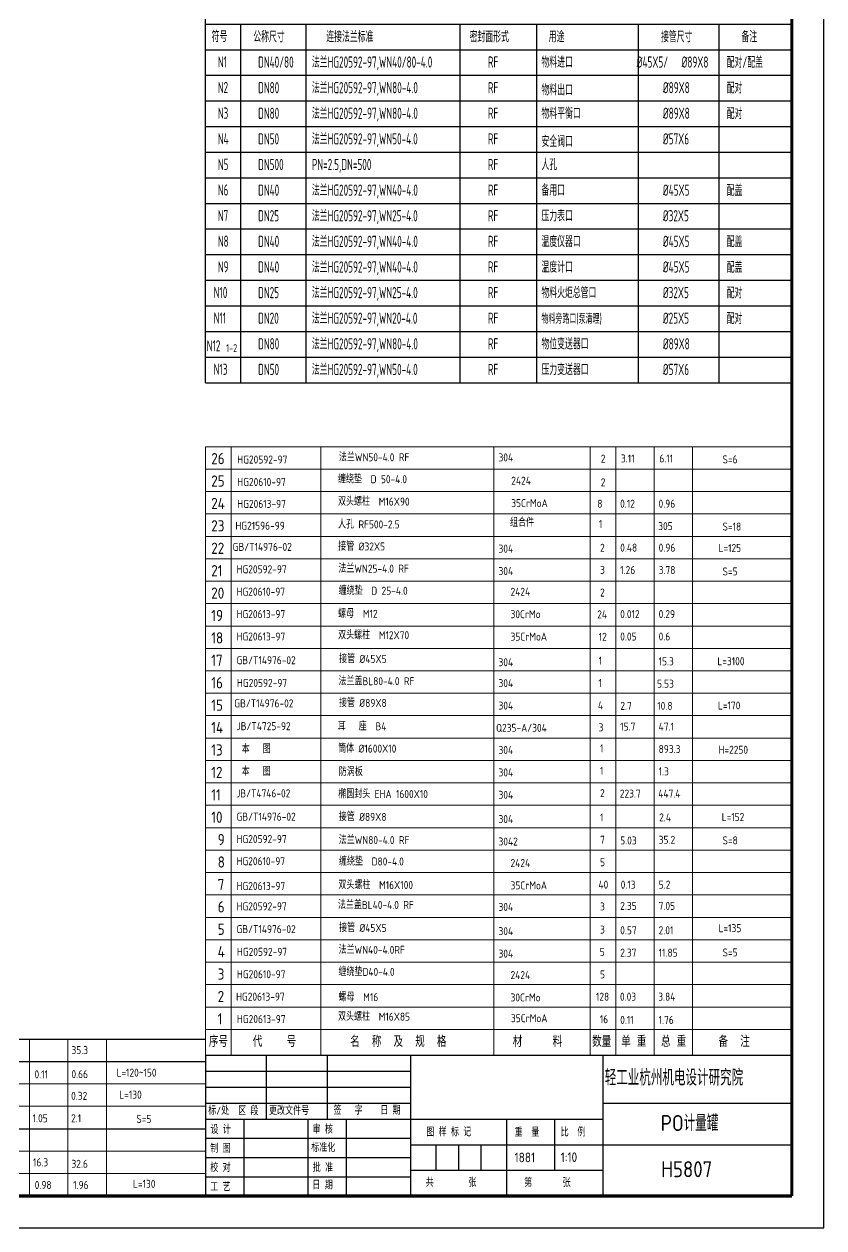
# Model space of a CAD drawing. Extents: x -7150 to 1260, y 1490 to 7430.
# Drawn here: x -1237 to 1260, y 1490 to 5250 of the extents above; entities that cross this region are included whole.
import ezdxf

# ---------------------------------------------------------------- set-up
doc = ezdxf.new("R2010")
doc.units = 0
doc.header["$MEASUREMENT"] = 0
doc.layers.get('0').update_dxf_attribs({"linetype": 'CONTINUOUS'})
for name, color, linetype in [('LAYER1', 3, 'CONTINUOUS'), ('文字', 6, 'CONTINUOUS'), ('细实线', 3, 'CONTINUOUS')]:
    doc.layers.add(name, color=color, linetype=linetype)
doc.styles.add('J_BigFont', font='gbenor.shx', dxfattribs={"bigfont": 'gbcbig.shx'})

msp = doc.modelspace()

# ---------------------------------------------------------------- linework, layer by layer
for p, q in [((-669.821, 5249.573), (-669.821, 7329.573)), ((-669.821, 4129.573), (-669.821, 5249.573)), ((-669.821, 2029.573), (-669.821, 1589.573))]:
    msp.add_line(p, q)
at = {"lineweight": 20}
msp.add_line((-669.821, 3929.573), (-669.821, 2029.573), dxfattribs=at)
at = {"const_width": 10}
for points in [[(1160.179, 1589.573), (1160.179, 7329.573)], [(-6899.821, 1589.573), (1160.179, 1589.573)]]:
    msp.add_lwpolyline(points, dxfattribs=at)
msp.add_lwpolyline([(-669.821, 2029.573), (1160.179, 2029.573)])
at = {"layer": 'LAYER1'}
for p, q in [((1260.179, 1489.573), (1260.179, 7429.573)), ((-669.821, 5249.573), (1160.179, 5249.573)), ((-560.011, 4129.573), (-560.011, 5249.573)), ((-355.643, 4129.573), (-355.643, 5249.573)), ((124.545, 4129.573), (124.545, 5247.366)), ((363.8, 4129.573), (363.8, 5249.573)), ((681.597, 4129.573), (681.597, 5249.573)), ((931.709, 5249.573), (931.709, 4129.573)), ((-669.821, 5169.573), (1160.179, 5169.573)), ((-669.821, 5089.573), (1160.179, 5089.573)), ((-669.821, 5009.573), (1160.179, 5009.573)), ((-669.821, 4929.573), (1160.179, 4929.573)), ((-669.821, 4849.573), (1160.179, 4849.573)), ((-669.821, 4769.573), (1160.179, 4769.573)), ((-669.821, 4689.573), (1160.179, 4689.573)), ((-669.821, 4609.573), (1160.179, 4609.573)), ((-669.821, 4529.573), (1160.179, 4529.573)), ((-669.821, 4449.573), (1160.179, 4449.573)), ((-669.821, 4369.573), (1160.179, 4369.573)), ((-669.821, 4289.573), (1160.179, 4289.573)), ((-669.821, 4209.573), (1160.179, 4209.573)), ((-669.821, 4129.573), (1160.179, 4129.573)), ((-2499.821, 2079.573), (-669.821, 2079.573)), ((-2499.821, 2009.573), (-669.821, 2009.573)), ((-479.821, 1829.573), (-479.821, 2029.573)), ((-289.821, 1829.573), (-289.821, 2029.573)), ((-29.821, 1589.573), (-29.821, 2029.573)), ((-669.821, 1979.573), (-29.821, 1979.573)), ((-669.821, 1929.573), (-29.821, 1929.573)), ((-669.821, 1879.573), (-29.821, 1879.573)), ((570.179, 1879.573), (1160.179, 1879.573)), ((-669.821, 1829.573), (570.179, 1829.573)), ((-549.821, 1589.573), (-549.821, 1829.573)), ((-349.821, 1589.573), (-349.821, 1829.573)), ((-229.821, 1589.573), (-229.821, 1829.573)), ((270.179, 1589.573), (270.179, 1829.573)), ((420.179, 1669.573), (420.179, 1829.573)), ((-2499.821, 1799.573), (-669.821, 1799.573)), ((-669.821, 1769.573), (-29.821, 1769.573)), ((-29.821, 1749.573), (1160.179, 1749.573)), ((50.179, 1669.573), (50.179, 1749.573)), ((120.179, 1669.573), (120.179, 1749.573)), ((190.179, 1669.573), (190.179, 1749.573)), ((-669.821, 1709.573), (-29.821, 1709.573)), ((-29.821, 1669.573), (570.179, 1669.573)), ((-669.821, 1649.573), (-29.821, 1649.573)), ((-7149.821, 1489.573), (1260.179, 1489.573))]:
    msp.add_line(p, q, dxfattribs=at)
at = {"layer": '细实线', "lineweight": 20}
for p, q in [((-669.821, 4209.573), (1130.179, 4209.573)), ((-669.821, 3929.573), (1160.179, 3929.573)), ((-589.821, 3929.573), (-589.821, 2029.573)), ((-309.821, 3929.573), (-309.821, 2029.573)), ((230.179, 3929.573), (230.179, 2029.573)), ((530.179, 3929.573), (530.179, 2029.573)), ((610.179, 3929.573), (610.179, 2029.573)), ((730.179, 3929.573), (730.179, 2029.573)), ((850.179, 3929.573), (850.179, 2029.573)), ((-669.821, 3859.573), (1160.179, 3859.573)), ((-669.821, 3789.573), (1160.179, 3789.573)), ((-669.821, 3719.573), (1160.179, 3719.573)), ((-669.821, 3649.573), (1160.179, 3649.573)), ((-669.821, 3579.573), (1160.179, 3579.573)), ((-669.821, 3509.573), (1130.179, 3509.573)), ((-669.821, 3509.573), (1160.179, 3509.573)), ((-669.821, 3439.573), (1160.179, 3439.573)), ((-669.821, 3369.573), (1160.179, 3369.573)), ((-669.821, 3299.573), (1160.179, 3299.573)), ((-669.821, 3229.573), (1130.179, 3229.573)), ((-669.821, 3229.573), (1160.179, 3229.573)), ((-669.821, 3159.573), (1160.179, 3159.573)), ((-669.821, 3089.573), (1160.179, 3089.573)), ((-669.821, 3019.573), (1160.179, 3019.573)), ((-669.821, 2949.573), (1160.179, 2949.573)), ((-669.821, 2879.573), (1160.179, 2879.573)), ((-669.821, 2809.573), (1160.179, 2809.573)), ((-669.821, 2739.573), (1160.179, 2739.573)), ((-669.821, 2669.573), (1160.179, 2669.573)), ((-669.821, 2599.573), (1160.179, 2599.573)), ((-669.821, 2529.573), (1160.179, 2529.573)), ((-669.821, 2459.573), (1160.179, 2459.573)), ((-669.821, 2389.573), (1160.179, 2389.573)), ((-669.821, 2319.573), (1160.179, 2319.573)), ((-669.821, 2249.573), (1160.179, 2249.573)), ((-669.821, 2179.573), (1160.179, 2179.573)), ((-669.821, 2109.573), (1160.179, 2109.573)), ((-2499.821, 2079.573), (-669.821, 2079.573)), ((-1219.821, 2079.573), (-1219.821, 1589.573)), ((-1099.821, 2079.573), (-1099.821, 1589.573)), ((-979.821, 2079.573), (-979.821, 1589.573)), ((-2499.821, 2009.573), (-669.821, 2009.573)), ((-2499.821, 1939.573), (-669.821, 1939.573)), ((-2499.821, 1869.573), (-669.821, 1869.573)), ((-2499.821, 1799.573), (-669.821, 1799.573)), ((-2499.821, 1729.573), (-669.821, 1729.573)), ((-2499.821, 1659.573), (-669.821, 1659.573)), ((-2499.821, 1589.573), (-669.821, 1589.573))]:
    msp.add_line(p, q, dxfattribs=at)
at = {"layer": '细实线'}
msp.add_line((570.179, 2029.573), (570.179, 1589.573), dxfattribs=at)

# ---------------------------------------------------------------- texts
at = {"layer": 'LAYER1', "style": 'J_BigFont'}
for s, height, width, p in [('符号', 35, 0.7, (-651.033, 5193.255)), ('公称尺寸', 35, 0.7, (-520.94, 5192.799)), ('连接法兰标准', 35, 0.7, (-293.166, 5192.799)), ('密封面形式', 35, 0.7, (154.174, 5192.799)), ('用途', 35, 0.7, (400.971, 5192.799)), ('接管尺寸', 35, 0.7, (751.64, 5192.799)), ('备注', 35, 0.7, (1002.77, 5192.799)), ('法兰HG20592-97,WN40/80-4.0', 35, 0.7, (-338.305, 5113.466)), ('物料进口', 35, 0.7, (378.474, 5113.466)), ('配对/配盖', 35, 0.7, (956.781, 5112.799)), ('N1', 35, 0.7, (-631.863, 5113.921)), ('DN40/80', 35, 0.7, (-506.048, 5113.466)), ('RF', 35, 0.7, (211.336, 5113.466)), ('%%C45X5/', 35, 0.7, (675.766, 5113.466)), ('%%C89X8', 35, 0.7, (815.802, 5113.466)), ('N2', 35, 0.7, (-631.863, 5033.921)), ('DN80', 35, 0.7, (-506.048, 5033.466)), ('法兰HG20592-97,WN80-4.0', 35, 0.7, (-338.305, 5033.466)), ('RF', 35, 0.7, (211.336, 5033.466)), ('物料出口', 35, 0.7, (378.474, 5026.564)), ('%%C89X8', 35, 0.7, (757.46, 5033.466)), ('配对', 35, 0.7, (956.781, 5032.799)), ('N3', 35, 0.7, (-631.863, 4953.921)), ('DN80', 35, 0.7, (-506.048, 4953.466)), ('法兰HG20592-97,WN80-4.0', 35, 0.7, (-338.305, 4953.466)), ('RF', 35, 0.7, (211.336, 4953.466)), ('物料平衡口', 35, 0.7, (378.474, 4953.466)), ('%%C89X8', 35, 0.7, (757.46, 4953.466)), ('配对', 35, 0.7, (956.781, 4952.799)), ('N4', 35, 0.7, (-631.863, 4873.921)), ('DN50', 35, 0.7, (-506.048, 4873.466)), ('法兰HG20592-97,WN50-4.0', 35, 0.7, (-338.305, 4873.466)), ('RF', 35, 0.7, (211.336, 4873.466)), ('安全阀口', 35, 0.7, (378.474, 4865.84)), ('%%C57X6', 35, 0.7, (757.46, 4873.466)), ('N5', 35, 0.7, (-631.863, 4793.921)), ('DN500', 35, 0.7, (-506.048, 4793.466)), ('PN=2.5,DN=500', 35, 0.7, (-338.305, 4793.466)), ('RF', 35, 0.7, (211.336, 4793.466)), ('人孔', 35, 0.7, (378.474, 4793.466)), ('N6', 35, 0.7, (-631.863, 4713.921)), ('DN40', 35, 0.7, (-506.048, 4713.466)), ('法兰HG20592-97,WN40-4.0', 35, 0.7, (-338.305, 4713.466)), ('RF', 35, 0.7, (211.336, 4713.466)), ('备用口', 35, 0.7, (378.474, 4713.466)), ('%%C45X5', 35, 0.7, (757.46, 4713.466)), ('配盖', 35, 0.7, (956.781, 4712.799)), ('N7', 35, 0.7, (-631.863, 4633.921)), ('DN25', 35, 0.7, (-506.048, 4633.466)), ('法兰HG20592-97,WN25-4.0', 35, 0.7, (-338.305, 4633.466)), ('RF', 35, 0.7, (211.336, 4633.466)), ('压力表口', 35, 0.7, (378.474, 4633.466)), ('%%C32X5', 35, 0.7, (757.46, 4633.466)), ('N8', 35, 0.7, (-631.863, 4553.921)), ('DN40', 35, 0.7, (-506.048, 4553.466)), ('法兰HG20592-97,WN40-4.0', 35, 0.7, (-338.305, 4553.466)), ('RF', 35, 0.7, (211.336, 4553.466)), ('温度仪器口', 35, 0.7, (378.474, 4553.466)), ('%%C45X5', 35, 0.7, (757.46, 4553.466)), ('配盖', 35, 0.7, (956.781, 4552.799)), ('法兰HG20592-97,WN40-4.0', 35, 0.7, (-338.305, 4473.466)), ('温度计口', 35, 0.7, (378.474, 4473.466)), ('N9', 35, 0.7, (-631.863, 4473.921)), ('DN40', 35, 0.7, (-506.048, 4473.466)), ('RF', 35, 0.7, (211.336, 4473.466)), ('%%C45X5', 35, 0.7, (757.46, 4473.466)), ('配盖', 35, 0.7, (956.781, 4472.799)), ('N10', 35, 0.7, (-644.754, 4393.921)), ('DN25', 35, 0.7, (-506.048, 4393.466)), ('法兰HG20592-97,WN25-4.0', 35, 0.7, (-338.305, 4393.466)), ('RF', 35, 0.7, (211.336, 4393.466)), ('物料火炬总管口', 35, 0.7, (378.474, 4393.466)), ('%%C32X5', 35, 0.7, (757.46, 4393.466)), ('配对', 35, 0.7, (956.781, 4392.799)), ('N11', 35, 0.7, (-644.754, 4313.921)), ('DN20', 35, 0.7, (-506.048, 4313.466)), ('法兰HG20592-97,WN20-4.0', 35, 0.7, (-338.305, 4313.466)), ('RF', 35, 0.7, (211.336, 4313.466)), ('物料旁路口(泵清理)', 32, 0.68, (378.474, 4313.466)), ('%%C25X5', 35, 0.7, (757.46, 4313.466)), ('配对', 35, 0.7, (956.781, 4312.799)), ('N12', 35, 0.7, (-666.395, 4227.145)), ('1-2', 25, 0.7, (-605.897, 4224.887)), ('DN80', 35, 0.7, (-506.048, 4233.466)), ('法兰HG20592-97,WN80-4.0', 35, 0.7, (-338.305, 4233.466)), ('RF', 35, 0.7, (211.336, 4233.466)), ('物位变送器口', 35, 0.7, (378.474, 4233.466)), ('%%C89X8', 35, 0.7, (757.46, 4233.466)), ('N13', 35, 0.7, (-644.754, 4153.921)), ('DN50', 35, 0.7, (-506.048, 4153.466)), ('法兰HG20592-97,WN50-4.0', 35, 0.7, (-338.305, 4153.466)), ('RF', 35, 0.7, (211.336, 4153.466)), ('压力变送器口', 35, 0.7, (378.474, 4153.466)), ('%%C57X6', 35, 0.7, (757.46, 4153.466))]:
    msp.add_text(s, height=height, dxfattribs=dict(at, width=width)).set_placement(p)
for s, height, p in [('标/处', 25, (-661.836, 1843.133)), ('区 段', 25, (-568.381, 1842.183)), ('更改文件号', 25, (-471.813, 1843.008)), ('签   字', 25, (-270.539, 1843.778)), ('日 期', 25, (-124.894, 1843.778)), ('设 计', 25, (-654.778, 1783.642)), ('审 核', 25, (-336.175, 1784.439)), ('图 样 标 记', 25, (18.857, 1776.032)), ('重  量', 25, (294.5, 1774.686)), ('比  例', 25, (438.524, 1775.465)), ('制 图', 25, (-655.577, 1724.619)), ('标准化', 25, (-340.167, 1727.011)), ('校 对', 25, (-655.448, 1664.728)), ('批 准', 25, (-335.376, 1664.798)), ('1881', 30, (294.5, 1694.686)), ('1:10', 30, (438.524, 1695.465)), ('工 艺', 25, (-655.577, 1604.619)), ('日 期', 25, (-336.569, 1610.477)), ('共        张', 25, (17.196, 1618.124)), ('第       张', 25, (324.611, 1617.66))]:
    msp.add_text(s, height=height, dxfattribs=at).set_placement(p)
at = {"layer": '文字', "lineweight": 20, "ltscale": 0.6, "style": 'J_BigFont'}
for s, p in [('PO计量罐', (750.67, 1792.141)), ('H5807', (752.349, 1647.925))]:
    msp.add_text(s, height=50, dxfattribs=at).set_placement(p)
at = {"layer": '文字', "lineweight": 20, "attachment_point": 1, "style": 'J_BigFont'}
for s, insert, char_height, width in [('法兰WN50-4.0 RF ', (-254.033, 3909.124), 25, 540), ('26', (-652.489, 3909.884), 35, 299), ('HG20592-97', (-571.116, 3901.958), 25, 299), ('304', (244.396, 3908.633), 25, 299), ('2', (563.617, 3904.684), 25, 299), ('3.11', (626.5, 3905.225), 25, 299), ('6.11', (746.5, 3905.225), 25, 299), ('S=6', (943.835, 3902.508), 25, 299), ('25', (-652.489, 3839.884), 35, 299), ('缠绕垫  D 50-4.0', (-256.737, 3840.547), 25, 540), ('2424', (284.252, 3835.807), 25, 299), ('HG20610-97', (-571.116, 3831.958), 25, 299), ('2', (563.617, 3830.753), 25, 299), ('24', (-652.489, 3769.884), 35, 299), ('HG20613-97', (-571.116, 3763.477), 25, 299), ('双头螺柱  M16X90', (-256.597, 3770.547), 25, 540), ('35CrMoA', (284.252, 3765.807), 25, 299), ('8', (552.928, 3763.956), 25, 299), ('0.12', (623.965, 3763.979), 25, 299), ('0.96', (743.965, 3763.979), 25, 299), ('23', (-652.489, 3699.884), 35, 299), ('人孔 RF500-2.5 ', (-256.517, 3699.388), 25, 540), ('组合件', (280.2, 3704.896), 25, 299), ('1', (557.588, 3700.637), 25, 299), ('305', (742.974, 3693.942), 25, 299), ('S=18', (943.835, 3692.508), 25, 299), ('22', (-652.489, 3629.884), 35, 299), ('接管 %%c32X5', (-256.054, 3630.447), 25, 299), ('304', (244.396, 3623.547), 25, 299), ('2', (561.386, 3626.413), 25, 299), ('0.48', (624.269, 3626.758), 25, 299), ('0.96', (744.269, 3626.758), 25, 299), ('L=125', (931.248, 3625.576), 25, 299), ('21', (-652.489, 3559.884), 35, 299), ('HG20592-97', (-573.347, 3559.226), 25, 299), ('法兰WN25-4.0 RF ', (-255.529, 3561.241), 25, 540), ('304', (244.396, 3553.547), 25, 299), ('3', (561.472, 3557.34), 25, 299), ('1.26', (624.269, 3556.758), 25, 299), ('3.78', (744.269, 3556.758), 25, 299), ('S=5', (943.835, 3552.508), 25, 299), ('20', (-652.489, 3489.884), 35, 299), ('HG20610-97', (-573.347, 3489.226), 25, 299), ('缠绕垫  D 25-4.0', (-254.661, 3492.226), 25, 540), ('2424', (282.021, 3488.917), 25, 299), ('2', (561.386, 3486.632), 25, 299), ('螺母  M12', (-256.22, 3420.245), 25, 540), ('19', (-652.489, 3419.884), 35, 299), ('HG20613-97', (-573.347, 3419.226), 25, 299), ('30CrMo', (282.021, 3418.917), 25, 299), ('24', (552.501, 3418.288), 25, 299), ('0.012', (624.269, 3419.206), 25, 299), ('0.29', (744.269, 3419.206), 25, 299), ('18', (-652.489, 3349.884), 35, 299), ('HG20613-97', (-573.347, 3349.226), 25, 299), ('双头螺柱  M12X70', (-256.325, 3353.295), 25, 540), ('35CrMoA', (282.021, 3348.917), 25, 299), ('12', (557.092, 3348.288), 25, 299), ('0.05', (624.269, 3349.206), 25, 299), ('0.6', (744.269, 3349.206), 25, 299), ('17', (-652.489, 3279.884), 35, 299), ('接管 %%c45X5', (-253.27, 3279.134), 25, 299), ('1', (557.118, 3273.865), 25, 299), ('15.3', (744.269, 3271.727), 25, 299), ('L=3100', (927.722, 3271.97), 25, 299), ('304', (244.396, 3268.923), 25, 299), ('16', (-652.489, 3209.884), 35, 299), ('法兰盖BL80-4.0 RF ', (-255.303, 3209.751), 25, 540), ('304', (244.396, 3203.547), 25, 299), ('1', (556.631, 3203.937), 25, 299), ('5.53', (739.513, 3201.799), 25, 299), ('15', (-652.489, 3139.884), 35, 299), ('接管 %%c89X8', (-253.791, 3141.74), 25, 299), ('304', (244.396, 3133.547), 25, 299), ('4', (554.866, 3134.134), 25, 299), ('2.7', (624.722, 3132.62), 25, 299), ('10.8', (739.853, 3132.62), 25, 299), ('L=170', (929.368, 3133.754), 25, 299), ('14', (-652.489, 3069.884), 35, 299), ('JB/T4725-92  ', (-573.347, 3069.226), 25, 299), ('耳   座  B4', (-257.494, 3068.585), 25, 299), ('Q235-A/304', (236.776, 3064.039), 25, 299), ('3', (556.866, 3065.349), 25, 299), ('15.7', (624.269, 3067.922), 25, 299), ('47.1', (744.269, 3067.922), 25, 299), ('13', (-652.489, 2999.884), 35, 299), ('本   图', (-557.367, 2997.444), 25, 540), ('筒体 %%c1600X10', (-256.17, 2999.098), 25, 299), ('304', (244.396, 2994.712), 25, 299), ('1', (561.386, 3000.06), 25, 299), ('893.3', (744.269, 2997.922), 25, 299), ('H=2250', (931.248, 2995.576), 25, 299), ('12', (-652.489, 2929.884), 35, 299), ('本   图', (-557.367, 2927.444), 25, 540), ('防涡板', (-254.281, 2926.467), 25, 540), ('304', (244.396, 2924.712), 25, 299), ('1', (561.386, 2930.06), 25, 299), ('1.3', (744.269, 2927.922), 25, 299), ('11', (-652.489, 2859.884), 35, 299), ('JB/T4746-02', (-574.592, 2859.37), 25, 299), ('椭圆封头 EHA 1600X10', (-255.714, 2857.137), 25, 540), ('2', (561.386, 2860.06), 25, 299), ('223.7', (623.137, 2858.658), 25, 299), ('447.4', (743.137, 2858.658), 25, 299), ('304', (244.396, 2854.712), 25, 299), ('10', (-652.489, 2789.884), 35, 299), ('GB/T14976-02', (-573.347, 2786.539), 25, 299), ('接管 %%c89X8', (-254.382, 2785.823), 25, 299), ('1', (561.386, 2784.272), 25, 299), ('2.4', (745.768, 2784.272), 25, 299), ('L=152', (941.212, 2785.576), 25, 299), ('304', (244.396, 2778.923), 25, 299), ('9', (-632.254, 2719.884), 35, 299), ('HG20592-97', (-573.347, 2716.539), 25, 299), ('法兰WN80-4.0 RF ', (-254.428, 2713.42), 25, 540), ('3042', (244.396, 2708.923), 25, 299), ('7', (561.386, 2714.272), 25, 299), ('5.03', (624.269, 2712.134), 25, 299), ('35.2', (744.483, 2714.272), 25, 299), ('S=8', (943.835, 2712.508), 25, 299), ('8', (-632.254, 2649.884), 35, 299), ('HG20610-97', (-573.347, 2647.444), 25, 299), ('缠绕垫  D80-4.0', (-253.644, 2646.556), 25, 540), ('2424', (282.021, 2641.846), 25, 299), ('5', (561.386, 2644.272), 25, 299), ('7', (-632.254, 2579.884), 35, 299), ('双头螺柱  M16X100', (-255.488, 2573.078), 25, 540), ('35CrMoA', (282.021, 2571.846), 25, 299), ('40', (556.427, 2574.272), 25, 299), ('0.13', (625.768, 2574.272), 25, 299), ('5.2', (744.483, 2574.272), 25, 299), ('6', (-632.254, 2509.884), 35, 299), ('HG20592-97', (-573.347, 2506.539), 25, 299), ('法兰盖BL40-4.0 RF ', (-256.931, 2510.85), 25, 540), ('304', (244.396, 2504.712), 25, 299), ('3', (561.386, 2505.934), 25, 299), ('2.35', (624.269, 2507.922), 25, 299), ('7.05', (744.269, 2507.922), 25, 299), ('5', (-632.254, 2439.884), 35, 299), ('接管 %%c45X5', (-253.27, 2439.134), 25, 299), ('304', (244.396, 2428.923), 25, 299), ('3', (561.386, 2433.865), 25, 299), ('0.57', (624.269, 2431.727), 25, 299), ('2.01', (744.269, 2431.727), 25, 299), ('L=135', (931.248, 2438.314), 25, 299), ('4', (-632.254, 2369.884), 35, 299), ('法兰WN40-4.0RF ', (-254.816, 2370.612), 25, 299), ('304', (244.396, 2358.923), 25, 299), ('5', (560.522, 2363.865), 25, 299), ('2.37', (624.269, 2361.727), 25, 299), ('11.85', (744.269, 2361.727), 25, 299), ('S=5', (943.835, 2362.508), 25, 299), ('3', (-632.254, 2299.884), 35, 299), ('缠绕垫D40-4.0', (-255.301, 2301.848), 25, 299), ('5', (561.386, 2293.865), 25, 299), ('2424', (282.021, 2291.846), 25, 299), ('2', (-632.254, 2229.884), 35, 299), ('螺母  M16', (-255.012, 2222.877), 25, 540), ('30CrMo', (282.021, 2221.846), 25, 299), ('128', (548.645, 2224.272), 25, 299), ('0.03', (623.568, 2224.272), 25, 299), ('3.84', (743.211, 2224.272), 25, 299), ('1', (-632.254, 2159.884), 35, 299), ('双头螺柱  M16X85', (-256.537, 2161.848), 25, 540), ('35CrMoA', (283.273, 2157.108), 25, 299), ('16', (560.522, 2153.865), 25, 299), ('0.11', (624.269, 2151.727), 25, 299), ('1.76', (744.269, 2151.727), 25, 299), ('序号', (-659.752, 2089.884), 35, 299), ('代    号', (-522.752, 2089.884), 35, 299), ('材     料', (288.746, 2089.884), 35, 299), ('数量', (536.748, 2089.884), 35, 299), ('单 重', (627.247, 2089.884), 35, 299), ('总 重', (751.748, 2089.884), 35, 299), ('备  注', (931.248, 2089.884), 35, 299), ('35.3', (-1088.757, 2057.369), 25, 299), ('0.11', (-1204.072, 1981.681), 25, 299), ('0.66', (-1088.757, 1982.308), 25, 299), ('L=120~150', (-948.084, 1987.037), 25, 299), ('L=130', (-939.345, 1918.327), 25, 299), ('0.32', (-1089.845, 1914.571), 25, 299), ('1.05', (-1209.845, 1844.571), 25, 299), ('2.1', (-1089.845, 1844.571), 25, 299), ('S=5', (-886.165, 1842.508), 25, 299), ('16.3', (-1208.757, 1706.987), 25, 299), ('32.6', (-1088.757, 1702.308), 25, 299), ('0.98', (-1203.5, 1636.153), 25, 299), ('1.96', (-1083.5, 1636.153), 25, 299), ('L=130', (-896.521, 1639.909), 25, 299)]:
    msp.add_mtext(s, dxfattribs=dict(at, insert=insert, char_height=char_height, width=width))
for s, insert, char_height in [('HG21596-99', (-576.973, 3695.282), 25), ('GB/T14976-02', (-585.506, 3629.226), 25), ('GB/T14976-02', (-573.347, 3275.24), 25), ('HG20592-97', (-572.023, 3204.267), 25), ('GB/T14976-02', (-580.418, 3140.518), 25), ('HG20613-97', (-573.347, 2570.037), 25), ('GB/T14976-02', (-573.347, 2435.24), 25), ('HG20592-97', (-572.095, 2364.385), 25), ('HG20610-97', (-572.095, 2294.385), 25), ('HG20613-97', (-574.893, 2224.354), 25), ('HG20613-97', (-572.095, 2154.385), 25), ('名  称  及  规  格', (-218.75, 2089.884), 35)]:
    msp.add_mtext(s, dxfattribs=dict(at, insert=insert, char_height=char_height))
at = {"layer": '文字', "lineweight": 20, "ltscale": 0.6, "insert": (575.991, 1984.203), "char_height": 50, "attachment_point": 1, "style": 'J_BigFont'}
msp.add_mtext('轻工业杭州机电设计研究院', dxfattribs=at)

doc.saveas('drawing.dxf')
